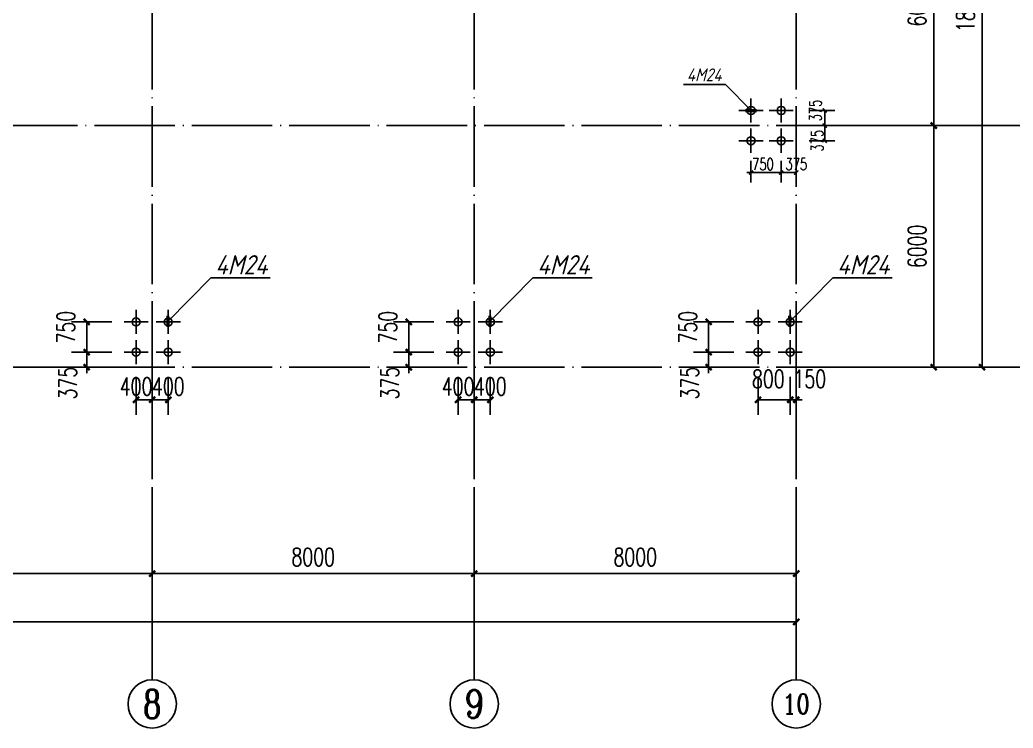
# Model space of a CAD drawing. Header units: millimetres. Extents: x 4533265 to 4958735, y 18976699 to 19555898.
# Drawn here: x 4616854 to 4641529, y 19226391 to 19243980 of the extents above; entities that cross this region are included whole.
import ezdxf
from ezdxf.enums import TextEntityAlignment as Align

# ---------------------------------------------------------------- set-up
doc = ezdxf.new("R2010")
doc.units = ezdxf.units.MM
doc.header["$LTSCALE"] = 1000
doc.header["$MEASUREMENT"] = 0
doc.linetypes.add('DOTE', pattern=[2.42, 2, -0.2, 0.02, -0.2])
doc.layers.get('Defpoints').update_dxf_attribs({"color": 1})
for name, color, linetype in [('AXIS_TEXT', 7, 'Continuous'), ('AXIS_外部', 171, 'Continuous'), ('DOTE', 250, 'DOTE'), ('PUB_DIM', 161, 'Continuous'), ('中粗', 4, 'Continuous'), ('标注', 7, 'Continuous')]:
    doc.layers.add(name, color=color, linetype=linetype)
doc.styles.add('_TCH_AXIS', font='COMPLEX', dxfattribs={"bigfont": 'GBCBIG'})
doc.styles.add('_TCH_DIM_T3', font='SIMPLEX', dxfattribs={"width": 0.705882, "bigfont": 'GBCBIG'})
doc.styles.add('COMPLEX', font='COMPLEX')
doc.styles.get("Standard").update_dxf_attribs({"font": 'gbenor.shx', "bigfont": 'gbcbig.shx'})
doc.dimstyles.new('100', dxfattribs={"dimtxt": 250, "dimasz": 200, "dimexe": 250, "dimexo": 300, "dimgap": 150, "dimtad": 1, "dimdec": 0, "dimzin": 0, "dimdsep": 46, "dimtxsty": 'Standard', "dimblk": 'ARCHTICK', "dimcen": 0.09, "dimclrd": 256, "dimclre": 256, "dimclrt": 256, "dimadec": 0, "dimazin": 0, "dimtfac": 1, "dimtdec": 0, "dimtix": 1, "dimtmove": 2, "dimatfit": 3, "dimldrblk": 'ARCHTICK', "dimfxl": 0, "dimtolj": 1, "dimtzin": 0, "dimarcsym": 0})
doc.dimstyles.new('_TCH_ARCH&&100', dxfattribs={"dimtxt": 297.5, "dimasz": 100, "dimexe": 250, "dimexo": 300, "dimgap": 100, "dimtad": 1, "dimdec": 0, "dimzin": 0, "dimdsep": 46, "dimtxsty": '_TCH_DIM_T3', "dimblk": 'ARCHTICK', "dimcen": 0.09, "dimclrt": 7, "dimazin": 2, "dimtfac": 1, "dimtdec": 0, "dimtix": 1, "dimtmove": 2, "dimatfit": 3, "dimfxl": 0, "dimtolj": 1, "dimtzin": 0, "dimarcsym": 0})
doc.dimstyles.new('_TCH_ARCH&&150', dxfattribs={"dimtxt": 446.25, "dimasz": 150, "dimexe": 375, "dimexo": 450, "dimgap": 189.375, "dimtad": 1, "dimdec": 0, "dimzin": 0, "dimdsep": 46, "dimtxsty": '_TCH_DIM_T3', "dimblk": 'ARCHTICK', "dimcen": 0.09, "dimclrt": 7, "dimazin": 2, "dimtfac": 1, "dimtdec": 0, "dimtix": 1, "dimtmove": 2, "dimatfit": 3, "dimfxl": 0, "dimtolj": 1, "dimtzin": 0, "dimarcsym": 0})

# ---------------------------------------------------------------- blocks, each defined once
blk = doc.blocks.new('_ArchTick')
at = {"color": 0, "linetype": 'ByBlock', "const_width": 0.4}
blk.add_lwpolyline([(-0.5, -0.5), (0.5, 0.5)], dxfattribs=at)
blk = doc.blocks.new('*D613')
at = {"layer": 'Defpoints', "color": 0}
for p in [(4635766, 19240780), (4636141, 19240780), (4636141, 19240187)]:
    blk.add_point(p, dxfattribs=at)
at = {"layer": 'PUB_DIM', "color": 0, "lineweight": -2}
for p, q in [((4635766, 19240480), (4635766, 19239937)), ((4636141, 19240480), (4636141, 19239937)), ((4635766, 19240187), (4636141, 19240187))]:
    blk.add_line(p, q, dxfattribs=at)
at = {"layer": 'PUB_DIM', "color": 0, "lineweight": -2, "xscale": 100, "yscale": 100, "zscale": 100, "rotation": 180}
blk.add_blockref('_ArchTick', (4635766, 19240187), dxfattribs=at)
at = {"layer": 'PUB_DIM', "color": 0, "lineweight": -2, "xscale": 100, "yscale": 100, "zscale": 100}
blk.add_blockref('_ArchTick', (4636141, 19240187), dxfattribs=at)
at = {"layer": 'PUB_DIM', "color": 7, "insert": (4636141, 19240399), "char_height": 297.5, "attachment_point": 5, "style": '_TCH_DIM_T3'}
blk.add_mtext('\\A1;375', dxfattribs=at)
blk = doc.blocks.new('*D614')
at = {"layer": 'Defpoints', "color": 0}
for p in [(4635016, 19240780), (4635766, 19240780), (4635766, 19240187)]:
    blk.add_point(p, dxfattribs=at)
at = {"layer": 'PUB_DIM', "color": 0, "lineweight": -2}
for p, q in [((4635016, 19240480), (4635016, 19239937)), ((4635766, 19240480), (4635766, 19239937)), ((4635016, 19240187), (4634916, 19240187)), ((4635016, 19240187), (4635766, 19240187)), ((4635766, 19240187), (4635866, 19240187))]:
    blk.add_line(p, q, dxfattribs=at)
at = {"layer": 'PUB_DIM', "color": 0, "lineweight": -2, "xscale": 100, "yscale": 100, "zscale": 100}
blk.add_blockref('_ArchTick', (4635016, 19240187), dxfattribs=at)
at = {"layer": 'PUB_DIM', "color": 0, "lineweight": -2, "xscale": 100, "yscale": 100, "zscale": 100, "rotation": 180}
blk.add_blockref('_ArchTick', (4635766, 19240187), dxfattribs=at)
at = {"layer": 'PUB_DIM', "color": 7, "insert": (4635313, 19240396), "char_height": 297.5, "attachment_point": 5, "style": '_TCH_DIM_T3'}
blk.add_mtext('\\A1;750', dxfattribs=at)
blk = doc.blocks.new('*D615')
at = {"layer": 'Defpoints', "color": 0}
for p in [(4636165, 19241354), (4636849, 19241354), (4636165, 19240979)]:
    blk.add_point(p, dxfattribs=at)
at = {"layer": 'PUB_DIM', "color": 0, "lineweight": -2}
for p, q in [((4636465, 19241354), (4637099, 19241354)), ((4636849, 19240979), (4636849, 19241354)), ((4636465, 19240979), (4637099, 19240979))]:
    blk.add_line(p, q, dxfattribs=at)
at = {"layer": 'PUB_DIM', "color": 0, "lineweight": -2, "xscale": 100, "yscale": 100, "zscale": 100}
for p, rotation in [((4636849, 19241354), 90), ((4636849, 19240979), 270)]:
    blk.add_blockref('_ArchTick', p, dxfattribs=dict(at, rotation=rotation))
at = {"layer": 'PUB_DIM', "color": 7, "insert": (4636664, 19240979), "char_height": 297.5, "attachment_point": 5, "rotation": 90, "style": '_TCH_DIM_T3'}
blk.add_mtext('\\A1;375', dxfattribs=at)
blk = doc.blocks.new('*D616')
at = {"layer": 'Defpoints', "color": 0}
for p in [(4636165, 19241729), (4636849, 19241729), (4636165, 19241354)]:
    blk.add_point(p, dxfattribs=at)
at = {"layer": 'PUB_DIM', "color": 0, "lineweight": -2}
for p, q in [((4636465, 19241729), (4637099, 19241729)), ((4636849, 19241354), (4636849, 19241729)), ((4636465, 19241354), (4637099, 19241354))]:
    blk.add_line(p, q, dxfattribs=at)
at = {"layer": 'PUB_DIM', "color": 0, "lineweight": -2, "xscale": 100, "yscale": 100, "zscale": 100}
for p, rotation in [((4636849, 19241729), 90), ((4636849, 19241354), 270)]:
    blk.add_blockref('_ArchTick', p, dxfattribs=dict(at, rotation=rotation))
at = {"layer": 'PUB_DIM', "color": 7, "insert": (4636621, 19241729), "char_height": 297.5, "attachment_point": 5, "rotation": 90, "style": '_TCH_DIM_T3'}
blk.add_mtext('\\A1;375', dxfattribs=at)
blk = doc.blocks.new('*D625')
at = {"layer": 'Defpoints', "color": 0}
for p in [(4635991, 19235564), (4636141, 19235564), (4636141, 19234545)]:
    blk.add_point(p, dxfattribs=at)
at = {"layer": 'PUB_DIM', "color": 0, "lineweight": -2}
for p, q in [((4635991, 19235114), (4635991, 19234170)), ((4636141, 19235114), (4636141, 19234170)), ((4635991, 19234545), (4635841, 19234545)), ((4635991, 19234545), (4636141, 19234545)), ((4636141, 19234545), (4636291, 19234545))]:
    blk.add_line(p, q, dxfattribs=at)
at = {"layer": 'PUB_DIM', "color": 0, "lineweight": -2, "xscale": 150, "yscale": 150, "zscale": 150}
blk.add_blockref('_ArchTick', (4635991, 19234545), dxfattribs=at)
at = {"layer": 'PUB_DIM', "color": 0, "lineweight": -2, "xscale": 150, "yscale": 150, "zscale": 150, "rotation": 180}
blk.add_blockref('_ArchTick', (4636141, 19234545), dxfattribs=at)
at = {"layer": 'PUB_DIM', "color": 7, "insert": (4636479, 19235063), "char_height": 446.2, "attachment_point": 5, "style": '_TCH_DIM_T3'}
blk.add_mtext('\\A1;150', dxfattribs=at)
blk = doc.blocks.new('*D626')
at = {"layer": 'Defpoints', "color": 0}
for p in [(4635191, 19235564), (4635991, 19235564), (4635991, 19234545)]:
    blk.add_point(p, dxfattribs=at)
at = {"layer": 'PUB_DIM', "color": 0, "lineweight": -2}
for p, q in [((4635191, 19235114), (4635191, 19234170)), ((4635991, 19235114), (4635991, 19234170)), ((4635191, 19234545), (4635991, 19234545))]:
    blk.add_line(p, q, dxfattribs=at)
at = {"layer": 'PUB_DIM', "color": 0, "lineweight": -2, "xscale": 150, "yscale": 150, "zscale": 150, "rotation": 180}
blk.add_blockref('_ArchTick', (4635191, 19234545), dxfattribs=at)
at = {"layer": 'PUB_DIM', "color": 0, "lineweight": -2, "xscale": 150, "yscale": 150, "zscale": 150}
blk.add_blockref('_ArchTick', (4635991, 19234545), dxfattribs=at)
at = {"layer": 'PUB_DIM', "color": 7, "insert": (4635447, 19235063), "char_height": 446.2, "attachment_point": 5, "style": '_TCH_DIM_T3'}
blk.add_mtext('\\A1;800', dxfattribs=at)
blk = doc.blocks.new('*D627')
at = {"layer": 'Defpoints', "color": 0}
for p in [(4633965, 19235729), (4635038, 19235729), (4635038, 19235354)]:
    blk.add_point(p, dxfattribs=at)
at = {"layer": 'PUB_DIM', "color": 0, "lineweight": -2}
for p, q in [((4634588, 19235729), (4633590, 19235729)), ((4633965, 19235729), (4633965, 19235879)), ((4633965, 19235354), (4633965, 19235729)), ((4634588, 19235354), (4633590, 19235354)), ((4633965, 19235354), (4633965, 19235204))]:
    blk.add_line(p, q, dxfattribs=at)
at = {"layer": 'PUB_DIM', "color": 0, "lineweight": -2, "xscale": 150, "yscale": 150, "zscale": 150}
for p, rotation in [((4633965, 19235729), 270), ((4633965, 19235354), 90)]:
    blk.add_blockref('_ArchTick', p, dxfattribs=dict(at, rotation=rotation))
at = {"layer": 'PUB_DIM', "color": 7, "insert": (4633496, 19234958), "char_height": 446.2, "attachment_point": 5, "rotation": 90, "style": '_TCH_DIM_T3'}
blk.add_mtext('\\A1;375', dxfattribs=at)
blk = doc.blocks.new('*D628')
at = {"layer": 'Defpoints', "color": 0}
for p in [(4633965, 19236479), (4635038, 19236479), (4635038, 19235729)]:
    blk.add_point(p, dxfattribs=at)
at = {"layer": 'PUB_DIM', "color": 0, "lineweight": -2}
for p, q in [((4634588, 19236479), (4633590, 19236479)), ((4633965, 19235729), (4633965, 19236479)), ((4634588, 19235729), (4633590, 19235729))]:
    blk.add_line(p, q, dxfattribs=at)
at = {"layer": 'PUB_DIM', "color": 0, "lineweight": -2, "xscale": 150, "yscale": 150, "zscale": 150}
for p, rotation in [((4633965, 19236479), 90), ((4633965, 19235729), 270)]:
    blk.add_blockref('_ArchTick', p, dxfattribs=dict(at, rotation=rotation))
at = {"layer": 'PUB_DIM', "color": 7, "insert": (4633448, 19236347), "char_height": 446.2, "attachment_point": 5, "rotation": 90, "style": '_TCH_DIM_T3'}
blk.add_mtext('\\A1;750', dxfattribs=at)
blk = doc.blocks.new('*D641')
at = {"layer": 'Defpoints', "color": 0}
for p in [(4628141, 19235564), (4628541, 19235564), (4628541, 19234545)]:
    blk.add_point(p, dxfattribs=at)
at = {"layer": 'PUB_DIM', "color": 0, "lineweight": -2}
for p, q in [((4628141, 19235114), (4628141, 19234170)), ((4628541, 19235114), (4628541, 19234170)), ((4628141, 19234545), (4628541, 19234545))]:
    blk.add_line(p, q, dxfattribs=at)
at = {"layer": 'PUB_DIM', "color": 0, "lineweight": -2, "xscale": 150, "yscale": 150, "zscale": 150, "rotation": 180}
blk.add_blockref('_ArchTick', (4628141, 19234545), dxfattribs=at)
at = {"layer": 'PUB_DIM', "color": 0, "lineweight": -2, "xscale": 150, "yscale": 150, "zscale": 150}
blk.add_blockref('_ArchTick', (4628541, 19234545), dxfattribs=at)
at = {"layer": 'PUB_DIM', "color": 7, "insert": (4628541, 19234878), "char_height": 446.2, "attachment_point": 5, "style": '_TCH_DIM_T3'}
blk.add_mtext('\\A1;400', dxfattribs=at)
blk = doc.blocks.new('*D642')
at = {"layer": 'Defpoints', "color": 0}
for p in [(4627741, 19235564), (4628141, 19235564), (4628141, 19234545)]:
    blk.add_point(p, dxfattribs=at)
at = {"layer": 'PUB_DIM', "color": 0, "lineweight": -2}
for p, q in [((4627741, 19235114), (4627741, 19234170)), ((4628141, 19235114), (4628141, 19234170)), ((4627741, 19234545), (4628141, 19234545))]:
    blk.add_line(p, q, dxfattribs=at)
at = {"layer": 'PUB_DIM', "color": 0, "lineweight": -2, "xscale": 150, "yscale": 150, "zscale": 150, "rotation": 180}
blk.add_blockref('_ArchTick', (4627741, 19234545), dxfattribs=at)
at = {"layer": 'PUB_DIM', "color": 0, "lineweight": -2, "xscale": 150, "yscale": 150, "zscale": 150}
blk.add_blockref('_ArchTick', (4628141, 19234545), dxfattribs=at)
at = {"layer": 'PUB_DIM', "color": 7, "insert": (4627741, 19234875), "char_height": 446.2, "attachment_point": 5, "style": '_TCH_DIM_T3'}
blk.add_mtext('\\A1;400', dxfattribs=at)
blk = doc.blocks.new('*D643')
at = {"layer": 'Defpoints', "color": 0}
for p in [(4626515, 19235729), (4627588, 19235729), (4627588, 19235354)]:
    blk.add_point(p, dxfattribs=at)
at = {"layer": 'PUB_DIM', "color": 0, "lineweight": -2}
for p, q in [((4627138, 19235729), (4626140, 19235729)), ((4626515, 19235729), (4626515, 19235879)), ((4626515, 19235354), (4626515, 19235729)), ((4627138, 19235354), (4626140, 19235354)), ((4626515, 19235354), (4626515, 19235204))]:
    blk.add_line(p, q, dxfattribs=at)
at = {"layer": 'PUB_DIM', "color": 0, "lineweight": -2, "xscale": 150, "yscale": 150, "zscale": 150}
for p, rotation in [((4626515, 19235729), 270), ((4626515, 19235354), 90)]:
    blk.add_blockref('_ArchTick', p, dxfattribs=dict(at, rotation=rotation))
at = {"layer": 'PUB_DIM', "color": 7, "insert": (4626046, 19234958), "char_height": 446.2, "attachment_point": 5, "rotation": 90, "style": '_TCH_DIM_T3'}
blk.add_mtext('\\A1;375', dxfattribs=at)
blk = doc.blocks.new('*D644')
at = {"layer": 'Defpoints', "color": 0}
for p in [(4626515, 19236479), (4627588, 19236479), (4627588, 19235729)]:
    blk.add_point(p, dxfattribs=at)
at = {"layer": 'PUB_DIM', "color": 0, "lineweight": -2}
for p, q in [((4627138, 19236479), (4626140, 19236479)), ((4626515, 19235729), (4626515, 19236479)), ((4627138, 19235729), (4626140, 19235729))]:
    blk.add_line(p, q, dxfattribs=at)
at = {"layer": 'PUB_DIM', "color": 0, "lineweight": -2, "xscale": 150, "yscale": 150, "zscale": 150}
for p, rotation in [((4626515, 19236479), 90), ((4626515, 19235729), 270)]:
    blk.add_blockref('_ArchTick', p, dxfattribs=dict(at, rotation=rotation))
at = {"layer": 'PUB_DIM', "color": 7, "insert": (4625998, 19236347), "char_height": 446.2, "attachment_point": 5, "rotation": 90, "style": '_TCH_DIM_T3'}
blk.add_mtext('\\A1;750', dxfattribs=at)
blk = doc.blocks.new('*D649')
at = {"layer": 'Defpoints', "color": 0}
for p in [(4620141, 19235564), (4620541, 19235564), (4620541, 19234545)]:
    blk.add_point(p, dxfattribs=at)
at = {"layer": 'PUB_DIM', "color": 0, "lineweight": -2}
for p, q in [((4620141, 19235114), (4620141, 19234170)), ((4620541, 19235114), (4620541, 19234170)), ((4620141, 19234545), (4620541, 19234545))]:
    blk.add_line(p, q, dxfattribs=at)
at = {"layer": 'PUB_DIM', "color": 0, "lineweight": -2, "xscale": 150, "yscale": 150, "zscale": 150, "rotation": 180}
blk.add_blockref('_ArchTick', (4620141, 19234545), dxfattribs=at)
at = {"layer": 'PUB_DIM', "color": 0, "lineweight": -2, "xscale": 150, "yscale": 150, "zscale": 150}
blk.add_blockref('_ArchTick', (4620541, 19234545), dxfattribs=at)
at = {"layer": 'PUB_DIM', "color": 7, "insert": (4620541, 19234878), "char_height": 446.2, "attachment_point": 5, "style": '_TCH_DIM_T3'}
blk.add_mtext('\\A1;400', dxfattribs=at)
blk = doc.blocks.new('*D650')
at = {"layer": 'Defpoints', "color": 0}
for p in [(4619741, 19235564), (4620141, 19235564), (4620141, 19234545)]:
    blk.add_point(p, dxfattribs=at)
at = {"layer": 'PUB_DIM', "color": 0, "lineweight": -2}
for p, q in [((4619741, 19235114), (4619741, 19234170)), ((4620141, 19235114), (4620141, 19234170)), ((4619741, 19234545), (4620141, 19234545))]:
    blk.add_line(p, q, dxfattribs=at)
at = {"layer": 'PUB_DIM', "color": 0, "lineweight": -2, "xscale": 150, "yscale": 150, "zscale": 150, "rotation": 180}
blk.add_blockref('_ArchTick', (4619741, 19234545), dxfattribs=at)
at = {"layer": 'PUB_DIM', "color": 0, "lineweight": -2, "xscale": 150, "yscale": 150, "zscale": 150}
blk.add_blockref('_ArchTick', (4620141, 19234545), dxfattribs=at)
at = {"layer": 'PUB_DIM', "color": 7, "insert": (4619741, 19234875), "char_height": 446.2, "attachment_point": 5, "style": '_TCH_DIM_T3'}
blk.add_mtext('\\A1;400', dxfattribs=at)
blk = doc.blocks.new('*D651')
at = {"layer": 'Defpoints', "color": 0}
for p in [(4618515, 19235729), (4619588, 19235729), (4619588, 19235354)]:
    blk.add_point(p, dxfattribs=at)
at = {"layer": 'PUB_DIM', "color": 0, "lineweight": -2}
for p, q in [((4619138, 19235729), (4618140, 19235729)), ((4618515, 19235729), (4618515, 19235879)), ((4618515, 19235354), (4618515, 19235729)), ((4619138, 19235354), (4618140, 19235354)), ((4618515, 19235354), (4618515, 19235204))]:
    blk.add_line(p, q, dxfattribs=at)
at = {"layer": 'PUB_DIM', "color": 0, "lineweight": -2, "xscale": 150, "yscale": 150, "zscale": 150}
for p, rotation in [((4618515, 19235729), 270), ((4618515, 19235354), 90)]:
    blk.add_blockref('_ArchTick', p, dxfattribs=dict(at, rotation=rotation))
at = {"layer": 'PUB_DIM', "color": 7, "insert": (4618046, 19234958), "char_height": 446.2, "attachment_point": 5, "rotation": 90, "style": '_TCH_DIM_T3'}
blk.add_mtext('\\A1;375', dxfattribs=at)
blk = doc.blocks.new('*D652')
at = {"layer": 'Defpoints', "color": 0}
for p in [(4618515, 19236479), (4619588, 19236479), (4619588, 19235729)]:
    blk.add_point(p, dxfattribs=at)
at = {"layer": 'PUB_DIM', "color": 0, "lineweight": -2}
for p, q in [((4619138, 19236479), (4618140, 19236479)), ((4618515, 19235729), (4618515, 19236479)), ((4619138, 19235729), (4618140, 19235729))]:
    blk.add_line(p, q, dxfattribs=at)
at = {"layer": 'PUB_DIM', "color": 0, "lineweight": -2, "xscale": 150, "yscale": 150, "zscale": 150}
for p, rotation in [((4618515, 19236479), 90), ((4618515, 19235729), 270)]:
    blk.add_blockref('_ArchTick', p, dxfattribs=dict(at, rotation=rotation))
at = {"layer": 'PUB_DIM', "color": 7, "insert": (4617998, 19236347), "char_height": 446.2, "attachment_point": 5, "rotation": 90, "style": '_TCH_DIM_T3'}
blk.add_mtext('\\A1;750', dxfattribs=at)
blk = doc.blocks.new('*D697')
at = {"layer": 'AXIS_外部', "color": 0, "lineweight": -2}
for p, q in [((4637063, 19241354), (4639931, 19241354)), ((4639556, 19235354), (4639556, 19241354)), ((4637063, 19235354), (4639931, 19235354))]:
    blk.add_line(p, q, dxfattribs=at)
at = {"layer": 'Defpoints', "color": 0}
for p in [(4636613, 19241354), (4639556, 19241354), (4636613, 19235354)]:
    blk.add_point(p, dxfattribs=at)
at = {"layer": 'AXIS_外部', "color": 0, "lineweight": -2, "xscale": 150, "yscale": 150, "zscale": 150}
for p, rotation in [((4639556, 19241354), 90), ((4639556, 19235354), 270)]:
    blk.add_blockref('_ArchTick', p, dxfattribs=dict(at, rotation=rotation))
at = {"layer": 'AXIS_外部', "color": 7, "insert": (4639143, 19238354), "char_height": 446.2, "attachment_point": 5, "rotation": 90, "style": '_TCH_DIM_T3'}
blk.add_mtext('\\A1;6000', dxfattribs=at)
blk = doc.blocks.new('*D698')
at = {"layer": 'AXIS_外部', "color": 0, "lineweight": -2}
for p, q in [((4637063, 19247354), (4639931, 19247354)), ((4639556, 19241354), (4639556, 19247354)), ((4637063, 19241354), (4639931, 19241354))]:
    blk.add_line(p, q, dxfattribs=at)
at = {"layer": 'Defpoints', "color": 0}
for p in [(4636613, 19247354), (4639556, 19247354), (4636613, 19241354)]:
    blk.add_point(p, dxfattribs=at)
at = {"layer": 'AXIS_外部', "color": 0, "lineweight": -2, "xscale": 150, "yscale": 150, "zscale": 150}
for p, rotation in [((4639556, 19247354), 90), ((4639556, 19241354), 270)]:
    blk.add_blockref('_ArchTick', p, dxfattribs=dict(at, rotation=rotation))
at = {"layer": 'AXIS_外部', "color": 7, "insert": (4639143, 19244354), "char_height": 446.2, "attachment_point": 5, "rotation": 90, "style": '_TCH_DIM_T3'}
blk.add_mtext('\\A1;6000', dxfattribs=at)
blk = doc.blocks.new('*D700')
at = {"layer": 'AXIS_外部', "color": 0, "lineweight": -2}
for p, q in [((4637063, 19253354), (4641131, 19253354)), ((4640756, 19235354), (4640756, 19253354)), ((4637063, 19235354), (4641131, 19235354))]:
    blk.add_line(p, q, dxfattribs=at)
at = {"layer": 'Defpoints', "color": 0}
for p in [(4636613, 19253354), (4640756, 19253354), (4636613, 19235354)]:
    blk.add_point(p, dxfattribs=at)
at = {"layer": 'AXIS_外部', "color": 0, "lineweight": -2, "xscale": 150, "yscale": 150, "zscale": 150}
for p, rotation in [((4640756, 19253354), 90), ((4640756, 19235354), 270)]:
    blk.add_blockref('_ArchTick', p, dxfattribs=dict(at, rotation=rotation))
at = {"layer": 'AXIS_外部', "color": 7, "insert": (4640343, 19244354), "char_height": 446.2, "attachment_point": 5, "rotation": 90, "style": '_TCH_DIM_T3'}
blk.add_mtext('\\A1;18000', dxfattribs=at)
blk = doc.blocks.new('*D709')
at = {"layer": 'AXIS_外部', "color": 0, "lineweight": -2}
for p, q in [((4612141, 19231904), (4612141, 19229853)), ((4620141, 19231904), (4620141, 19229853)), ((4612141, 19230228), (4620141, 19230228))]:
    blk.add_line(p, q, dxfattribs=at)
at = {"layer": 'Defpoints', "color": 0}
for p in [(4612141, 19232354), (4620141, 19232354), (4620141, 19230228)]:
    blk.add_point(p, dxfattribs=at)
at = {"layer": 'AXIS_外部', "color": 0, "lineweight": -2, "xscale": 150, "yscale": 150, "zscale": 150, "rotation": 180}
blk.add_blockref('_ArchTick', (4612141, 19230228), dxfattribs=at)
at = {"layer": 'AXIS_外部', "color": 0, "lineweight": -2, "xscale": 150, "yscale": 150, "zscale": 150}
blk.add_blockref('_ArchTick', (4620141, 19230228), dxfattribs=at)
at = {"layer": 'AXIS_外部', "color": 7, "insert": (4616141, 19230640), "char_height": 446.2, "attachment_point": 5, "style": '_TCH_DIM_T3'}
blk.add_mtext('\\A1;8000', dxfattribs=at)
blk = doc.blocks.new('*D710')
at = {"layer": 'AXIS_外部', "color": 0, "lineweight": -2}
for p, q in [((4620141, 19231904), (4620141, 19229853)), ((4628141, 19231904), (4628141, 19229853)), ((4620141, 19230228), (4628141, 19230228))]:
    blk.add_line(p, q, dxfattribs=at)
at = {"layer": 'Defpoints', "color": 0}
for p in [(4620141, 19232354), (4628141, 19232354), (4628141, 19230228)]:
    blk.add_point(p, dxfattribs=at)
at = {"layer": 'AXIS_外部', "color": 0, "lineweight": -2, "xscale": 150, "yscale": 150, "zscale": 150, "rotation": 180}
blk.add_blockref('_ArchTick', (4620141, 19230228), dxfattribs=at)
at = {"layer": 'AXIS_外部', "color": 0, "lineweight": -2, "xscale": 150, "yscale": 150, "zscale": 150}
blk.add_blockref('_ArchTick', (4628141, 19230228), dxfattribs=at)
at = {"layer": 'AXIS_外部', "color": 7, "insert": (4624141, 19230640), "char_height": 446.2, "attachment_point": 5, "style": '_TCH_DIM_T3'}
blk.add_mtext('\\A1;8000', dxfattribs=at)
blk = doc.blocks.new('*D711')
at = {"layer": 'AXIS_外部', "color": 0, "lineweight": -2}
for p, q in [((4628141, 19231904), (4628141, 19229853)), ((4636141, 19231904), (4636141, 19229853)), ((4628141, 19230228), (4636141, 19230228))]:
    blk.add_line(p, q, dxfattribs=at)
at = {"layer": 'Defpoints', "color": 0}
for p in [(4628141, 19232354), (4636141, 19232354), (4636141, 19230228)]:
    blk.add_point(p, dxfattribs=at)
at = {"layer": 'AXIS_外部', "color": 0, "lineweight": -2, "xscale": 150, "yscale": 150, "zscale": 150, "rotation": 180}
blk.add_blockref('_ArchTick', (4628141, 19230228), dxfattribs=at)
at = {"layer": 'AXIS_外部', "color": 0, "lineweight": -2, "xscale": 150, "yscale": 150, "zscale": 150}
blk.add_blockref('_ArchTick', (4636141, 19230228), dxfattribs=at)
at = {"layer": 'AXIS_外部', "color": 7, "insert": (4632141, 19230640), "char_height": 446.2, "attachment_point": 5, "style": '_TCH_DIM_T3'}
blk.add_mtext('\\A1;8000', dxfattribs=at)
blk = doc.blocks.new('*D712')
at = {"layer": 'AXIS_外部', "color": 0, "lineweight": -2}
for p, q in [((4580141, 19231904), (4580141, 19228653)), ((4636141, 19231904), (4636141, 19228653)), ((4580141, 19229028), (4636141, 19229028))]:
    blk.add_line(p, q, dxfattribs=at)
at = {"layer": 'Defpoints', "color": 0}
for p in [(4580141, 19232354), (4636141, 19232354), (4636141, 19229028)]:
    blk.add_point(p, dxfattribs=at)
at = {"layer": 'AXIS_外部', "color": 0, "lineweight": -2, "xscale": 150, "yscale": 150, "zscale": 150, "rotation": 180}
blk.add_blockref('_ArchTick', (4580141, 19229028), dxfattribs=at)
at = {"layer": 'AXIS_外部', "color": 0, "lineweight": -2, "xscale": 150, "yscale": 150, "zscale": 150}
blk.add_blockref('_ArchTick', (4636141, 19229028), dxfattribs=at)
at = {"layer": 'AXIS_外部', "color": 7, "insert": (4608141, 19229440), "char_height": 446.2, "attachment_point": 5, "style": '_TCH_DIM_T3'}
blk.add_mtext('\\A1;56000', dxfattribs=at)
blk = doc.blocks.new('_AXISO')
blk.add_circle((0, 0), 0.5)
at = {"layer": 'AXIS_TEXT', "style": 'COMPLEX', "width": 1.041667}
blk.add_attdef('A', text='', height=0.56, dxfattribs=at).set_placement((-0.25, -0.28), (0.25, -0.28), align=Align.FIT)

msp = doc.modelspace()

# ---------------------------------------------------------------- linework, layer by layer
at = {"layer": 'AXIS_外部'}
for p, q in [((4636613.4, 19241353.8), (4642613.4, 19241353.8)), ((4636613.4, 19235353.8), (4642613.4, 19235353.8)), ((4620141.1, 19232353.8), (4620141.1, 19227590.6)), ((4628141.1, 19232353.8), (4628141.1, 19227590.6)), ((4636141.1, 19232353.8), (4636141.1, 19227590.6))]:
    msp.add_line(p, q, dxfattribs=at)
at = {"layer": 'DOTE'}
for p, q in [((4620141.1, 19256353.8), (4620141.1, 19232353.8)), ((4628141.1, 19256353.8), (4628141.1, 19232353.8)), ((4636141.1, 19256353.8), (4636141.1, 19232353.8)), ((4579984.6, 19241353.8), (4636613.4, 19241353.8)), ((4579984.6, 19235353.8), (4636613.4, 19235353.8))]:
    msp.add_line(p, q, dxfattribs=at)
at = {"layer": '中粗', "linetype": 'ByBlock'}
for p, q in [((4635016.1, 19241428.8), (4635016.1, 19242028.8)), ((4635766.1, 19241428.8), (4635766.1, 19242028.8)), ((4634716.1, 19241728.8), (4635316.1, 19241728.8)), ((4635466.1, 19241728.8), (4636066.1, 19241728.8)), ((4635016.1, 19240678.8), (4635016.1, 19241278.8)), ((4635766.1, 19240678.8), (4635766.1, 19241278.8)), ((4634716.1, 19240978.8), (4635316.1, 19240978.8)), ((4635466.1, 19240978.8), (4636066.1, 19240978.8)), ((4635766.1, 19241053.8), (4635766.1, 19241053.8)), ((4619741.1, 19236178.8), (4619741.1, 19236778.8)), ((4620541.1, 19236178.8), (4620541.1, 19236778.8)), ((4627741.1, 19236178.8), (4627741.1, 19236778.8)), ((4628541.1, 19236178.8), (4628541.1, 19236778.8)), ((4635191.1, 19236178.8), (4635191.1, 19236778.8)), ((4635991.1, 19236178.8), (4635991.1, 19236778.8)), ((4620041.1, 19236478.8), (4619441.1, 19236478.8)), ((4620841.1, 19236478.8), (4620241.1, 19236478.8)), ((4620466.1, 19236478.8), (4620466.1, 19236478.8)), ((4628041.1, 19236478.8), (4627441.1, 19236478.8)), ((4628841.1, 19236478.8), (4628241.1, 19236478.8)), ((4628466.1, 19236478.8), (4628466.1, 19236478.8)), ((4635491.1, 19236478.8), (4634891.1, 19236478.8)), ((4636291.1, 19236478.8), (4635691.1, 19236478.8)), ((4635916.1, 19236478.8), (4635916.1, 19236478.8)), ((4619741.1, 19235428.8), (4619741.1, 19236028.8)), ((4620541.1, 19235428.8), (4620541.1, 19236028.8)), ((4627741.1, 19235428.8), (4627741.1, 19236028.8)), ((4628541.1, 19235428.8), (4628541.1, 19236028.8)), ((4635191.1, 19235428.8), (4635191.1, 19236028.8)), ((4635991.1, 19235428.8), (4635991.1, 19236028.8)), ((4620041.1, 19235728.8), (4619441.1, 19235728.8)), ((4620841.1, 19235728.8), (4620241.1, 19235728.8)), ((4628041.1, 19235728.8), (4627441.1, 19235728.8)), ((4628841.1, 19235728.8), (4628241.1, 19235728.8)), ((4635491.1, 19235728.8), (4634891.1, 19235728.8)), ((4636291.1, 19235728.8), (4635691.1, 19235728.8))]:
    msp.add_line(p, q, dxfattribs=at)
for centre in [(4635016.1, 19241728.8), (4635766.1, 19241728.8), (4635016.1, 19240978.8), (4635766.1, 19240978.8), (4619741.1, 19236478.8), (4620541.1, 19236478.8), (4627741.1, 19236478.8), (4628541.1, 19236478.8), (4635191.1, 19236478.8), (4635991.1, 19236478.8), (4619741.1, 19235728.8), (4620541.1, 19235728.8), (4627741.1, 19235728.8), (4628541.1, 19235728.8), (4635191.1, 19235728.8), (4635991.1, 19235728.8)]:
    msp.add_circle(centre, 100, dxfattribs=at)

# ---------------------------------------------------------------- block references
at = {"layer": 'AXIS_外部'}
ref = msp.add_blockref('_AXISO', (4620141.1, 19226990.6), dxfattribs=dict(at, xscale=1200, yscale=1200, zscale=1200))
ref.add_attrib('A', '8', dxfattribs={"layer": 'AXIS_TEXT', "height": 698.9, "style": '_TCH_AXIS'}).set_placement((4619908.1, 19226641.1), (4620374, 19226641.1), align=Align.FIT)
ref = msp.add_blockref('_AXISO', (4628141.1, 19226990.6), dxfattribs=dict(at, xscale=1200, yscale=1200, zscale=1200))
ref.add_attrib('A', '9', dxfattribs={"layer": 'AXIS_TEXT', "height": 698.9, "style": '_TCH_AXIS'}).set_placement((4627908.1, 19226641.1), (4628374, 19226641.1), align=Align.FIT)
ref = msp.add_blockref('_AXISO', (4636141.1, 19226990.6), dxfattribs=dict(at, xscale=1200, yscale=1200, zscale=1200))
ref.add_attrib('A', '10', dxfattribs={"layer": 'AXIS_TEXT', "height": 492.67, "style": '_TCH_AXIS'}).set_placement((4635800.9, 19226744.3), (4636481.2, 19226744.3), align=Align.FIT)

# ---------------------------------------------------------------- texts
at = {"color": 6, "ltscale": 0.5, "oblique": 15}
for height, p in [(320, (4633421.7, 19242454.4)), (480, (4621707.3, 19237658.3)), (480, (4629707.3, 19237658.3)), (480, (4637157.3, 19237658.3))]:
    msp.add_text('4M24', height=height, dxfattribs=at).set_placement(p)

# ---------------------------------------------------------------- dimensions: what is measured, and where the dimension line sits
at = {"layer": 'AXIS_外部'}
for p1, p2, distance, picture, middle in [((4636613.4, 19235353.8), (4636613.4, 19253353.8), -4142.2, '*D700', (4640343.1, 19244353.8)), ((4636613.4, 19241353.8), (4636613.4, 19247353.8), -2942.2, '*D698', (4639143.1, 19244353.8)), ((4636613.4, 19235353.8), (4636613.4, 19241353.8), -2942.2, '*D697', (4639143.1, 19238353.8)), ((4580141.1, 19232353.8), (4636141.1, 19232353.8), -3325.8, '*D712', (4608141.1, 19229440.5)), ((4612141.1, 19232353.8), (4620141.1, 19232353.8), -2125.8, '*D709', (4616141.1, 19230640.5)), ((4620141.1, 19232353.8), (4628141.1, 19232353.8), -2125.8, '*D710', (4624141.1, 19230640.5)), ((4628141.1, 19232353.8), (4636141.1, 19232353.8), -2125.8, '*D711', (4632141.1, 19230640.5))]:
    dim = msp.add_aligned_dim(p1=p1, p2=p2, distance=distance, dimstyle='_TCH_ARCH&&150', dxfattribs=at)
    dim.commit()
    dim.dimension.update_dxf_attribs({"geometry": picture, "text_midpoint": middle})
at = {"layer": 'PUB_DIM'}
for base, p1, p2, angle, dimstyle, picture, middle in [((4636848.6, 19241728.8), (4636165.2, 19241353.8), (4636165.2, 19241728.8), 90, '_TCH_ARCH&&100', '*D616', (4636621.4, 19241728.8)), ((4636848.6, 19241353.8), (4636165.2, 19240978.8), (4636165.2, 19241353.8), 90, '_TCH_ARCH&&100', '*D615', (4636664.1, 19240978.8)), ((4635766.1, 19240187.4), (4635016.1, 19240779.6), (4635766.1, 19240779.6), 0, '_TCH_ARCH&&100', '*D614', (4635313.3, 19240396.5)), ((4636141.1, 19240187.4), (4635766.1, 19240779.6), (4636141.1, 19240779.6), 0, '_TCH_ARCH&&100', '*D613', (4636141.1, 19240399.1)), ((4618515, 19236478.8), (4619588, 19235728.8), (4619588, 19236478.8), 90, '_TCH_ARCH&&150', '*D652', (4617997.5, 19236347.1)), ((4626515, 19236478.8), (4627588, 19235728.8), (4627588, 19236478.8), 90, '_TCH_ARCH&&150', '*D644', (4625997.5, 19236347.1)), ((4633965, 19236478.8), (4635038, 19235728.8), (4635038, 19236478.8), 90, '_TCH_ARCH&&150', '*D628', (4633447.5, 19236347.1)), ((4618515, 19235728.8), (4619588, 19235353.8), (4619588, 19235728.8), 90, '_TCH_ARCH&&150', '*D651', (4618045.9, 19234958)), ((4626515, 19235728.8), (4627588, 19235353.8), (4627588, 19235728.8), 90, '_TCH_ARCH&&150', '*D643', (4626045.9, 19234958)), ((4633965, 19235728.8), (4635038, 19235353.8), (4635038, 19235728.8), 90, '_TCH_ARCH&&150', '*D627', (4633495.9, 19234958)), ((4620141.1, 19234545.2), (4619741.1, 19235563.6), (4620141.1, 19235563.6), 0, '_TCH_ARCH&&150', '*D650', (4619741.1, 19234875.4)), ((4620541.1, 19234545.2), (4620141.1, 19235563.6), (4620541.1, 19235563.6), 0, '_TCH_ARCH&&150', '*D649', (4620541.1, 19234877.9)), ((4628141.1, 19234545.2), (4627741.1, 19235563.6), (4628141.1, 19235563.6), 0, '_TCH_ARCH&&150', '*D642', (4627741.1, 19234875.4)), ((4628541.1, 19234545.2), (4628141.1, 19235563.6), (4628541.1, 19235563.6), 0, '_TCH_ARCH&&150', '*D641', (4628541.1, 19234877.9)), ((4635991.1, 19234545.2), (4635191.1, 19235563.6), (4635991.1, 19235563.6), 0, '_TCH_ARCH&&150', '*D626', (4635447.4, 19235062.7)), ((4636141.1, 19234545.2), (4635991.1, 19235563.6), (4636141.1, 19235563.6), 0, '_TCH_ARCH&&150', '*D625', (4636479, 19235062.7))]:
    dim = msp.add_linear_dim(base=base, p1=p1, p2=p2, angle=angle, dimstyle=dimstyle, dxfattribs=at)
    dim.commit()
    dim.dimension.update_dxf_attribs({"geometry": picture, "text_midpoint": middle, "dimtype": 129})

# ---------------------------------------------------------------- leaders
at = {"layer": '标注', "linetype": 'ByBlock'}
for points in [[(4635019.7, 19241726.1), (4634385.6, 19242372.6), (4633336.6, 19242372.6)], [(4620531.2, 19236490.1), (4621596.7, 19237576.5), (4623071.8, 19237576.5)], [(4628531.2, 19236490.1), (4629596.7, 19237576.5), (4631071.8, 19237576.5)], [(4635981.2, 19236490.1), (4637046.7, 19237576.5), (4638521.8, 19237576.5)]]:
    msp.add_leader(points, dimstyle='100', override={"dimgap": 150, "dimtad": 0}, dxfattribs=at)

doc.saveas('drawing.dxf')
